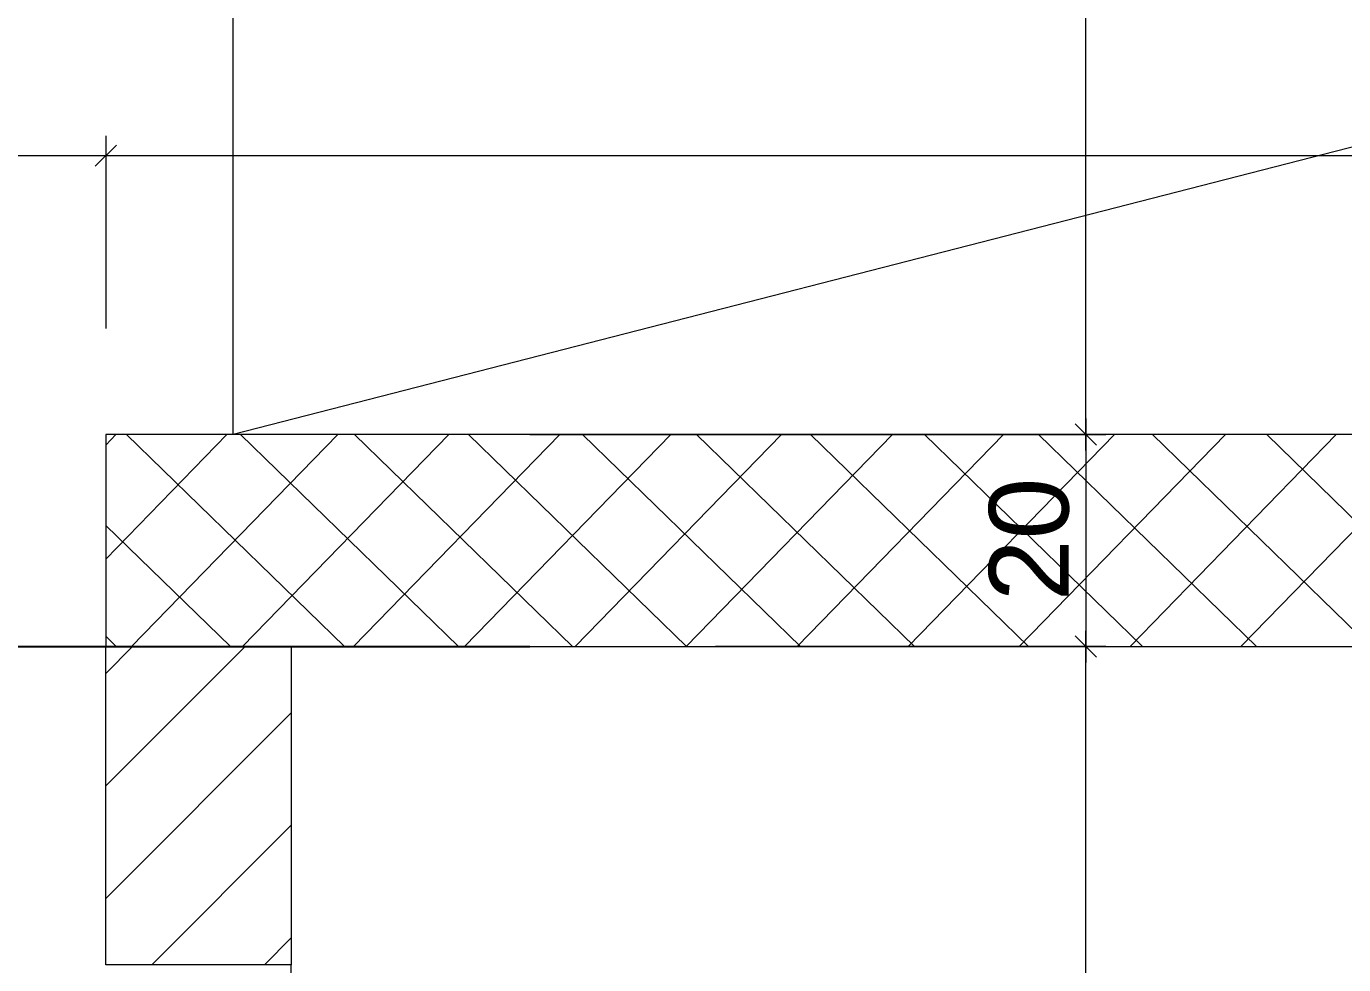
# Model space of a CAD drawing. Extents: x 0 to 1189, y 0 to 841.
# Drawn here: x 164.24 to 189.09, y 592.74 to 610.44 of the extents above; entities that cross this region are included whole.
import ezdxf

# ---------------------------------------------------------------- set-up
doc = ezdxf.new("R2010")
doc.units = 0
doc.layers.get('0').update_dxf_attribs({"lineweight": 35})
for name, color, linetype, lineweight in [('211.5 Stahlbeton Kontur', 7, 'Continuous', 25), ('211.5 Stahlbeton Schraffur', 7, 'Continuous', 25), ('211.6 Mauerwerk Kontur', 7, 'Continuous', 25), ('211.6 Mauerwerk Schraffur', 7, 'Continuous', 25), ('273.0 Innentüren', 7, 'Continuous', 25), ('Bemassung', 7, 'Continuous', 25), ('Hilfskörper', 7, 'Continuous', 25)]:
    doc.layers.add(name, color=color, linetype=linetype, lineweight=lineweight)
doc.layers.add('L_Mass', color=5, linetype='Continuous', lineweight=25, true_color=0x0000ff)
doc.styles.get("Standard").update_dxf_attribs({"font": 'arial.ttf'})

# ---------------------------------------------------------------- blocks, each defined once
blk = doc.blocks.new('Referenz-A0SO6TOG06', base_point=(4.401, 96.704))
at = {"layer": '211.5 Stahlbeton Kontur', "color": 0, "lineweight": 18}
for p, q in [((168.142, 602.741), (165.741, 602.741)), ((165.741, 602.741), (165.741, 598.741)), ((222.641, 602.74), (168.142, 602.741)), ((165.741, 598.741), (169.241, 598.741)), ((169.241, 598.741), (269.941, 598.738))]:
    blk.add_line(p, q, dxfattribs=at)
at = {"layer": '211.5 Stahlbeton Schraffur', "color": 0, "lineweight": 13}
for p, q in [((165.741, 602.543), (165.934, 602.741)), ((165.741, 600.392), (168.027, 602.741)), ((170.242, 598.741), (166.13, 602.741)), ((166.228, 598.741), (170.12, 602.741)), ((172.393, 598.741), (168.281, 602.741)), ((168.32, 598.741), (172.212, 602.741)), ((170.413, 598.741), (174.305, 602.741)), ((174.544, 598.741), (170.432, 602.741)), ((172.506, 598.741), (176.398, 602.741)), ((176.695, 598.741), (172.583, 602.741)), ((174.599, 598.741), (178.491, 602.741)), ((178.846, 598.741), (174.734, 602.741)), ((176.691, 598.741), (180.583, 602.741)), ((180.997, 598.741), (176.885, 602.741)), ((178.784, 598.741), (182.676, 602.741)), ((183.148, 598.741), (179.037, 602.741)), ((180.877, 598.741), (184.769, 602.741)), ((185.299, 598.741), (181.188, 602.741)), ((182.97, 598.741), (186.862, 602.741)), ((187.45, 598.741), (183.339, 602.741)), ((185.063, 598.741), (188.954, 602.741)), ((189.601, 598.741), (185.49, 602.741)), ((187.155, 598.741), (191.047, 602.741)), ((191.752, 598.741), (187.641, 602.741)), ((168.091, 598.741), (165.741, 601.027)), ((165.939, 598.741), (165.741, 598.935))]:
    blk.add_line(p, q, dxfattribs=at)
at = {"layer": '211.6 Mauerwerk Kontur', "color": 0, "lineweight": 18}
for p, q in [((165.741, 598.741), (169.241, 598.741)), ((165.741, 592.741), (165.741, 598.741)), ((169.241, 598.741), (169.241, 592.741)), ((169.241, 592.741), (165.741, 592.741))]:
    blk.add_line(p, q, dxfattribs=at)
at = {"layer": '211.6 Mauerwerk Schraffur', "color": 0, "lineweight": 13}
for p, q in [((165.741, 598.234), (166.248, 598.741)), ((165.741, 596.113), (168.369, 598.741)), ((165.741, 593.991), (169.241, 597.492)), ((166.612, 592.741), (169.241, 595.37)), ((168.734, 592.741), (169.241, 593.249))]:
    blk.add_line(p, q, dxfattribs=at)
at = {"layer": '273.0 Innentüren', "color": 0, "lineweight": 13}
blk.add_line((169.241, 592.201), (169.241, 592.741), dxfattribs=at)
at = {"layer": 'Bemassung', "color": 0, "lineweight": 13}
for p, q in [((184.23, 602.741), (184.23, 630.74)), ((165.741, 608.376), (165.741, 604.741)), ((165.741, 608.376), (165.741, 604.741)), ((165.941, 608.201), (165.541, 607.801)), ((165.541, 607.801), (165.941, 608.201)), ((165.741, 608.001), (137.741, 608.001)), ((165.741, 608.001), (165.441, 608.001)), ((269.941, 608.001), (165.741, 608.001)), ((166.041, 608.001), (165.741, 608.001)), ((184.03, 602.941), (184.43, 602.541)), ((184.43, 602.541), (184.03, 602.941)), ((184.23, 603.041), (184.23, 602.741)), ((184.605, 602.741), (173.741, 602.741)), ((173.741, 602.741), (184.605, 602.741)), ((184.23, 602.441), (184.23, 602.741)), ((184.23, 602.741), (184.23, 598.741)), ((184.43, 598.541), (184.03, 598.941)), ((184.03, 598.941), (184.43, 598.541)), ((184.23, 598.741), (184.23, 599.041)), ((173.741, 598.741), (184.605, 598.741)), ((184.605, 598.741), (177.241, 598.741)), ((184.23, 534.141), (184.23, 598.741)), ((184.23, 598.741), (184.23, 598.441))]:
    blk.add_line(p, q, dxfattribs=at)
at = {"layer": 'Hilfskörper', "color": 0, "lineweight": 13}
for p, q in [((168.143, 602.74), (168.143, 630.741)), ((222.641, 616.739), (168.142, 602.741)), ((222.641, 602.74), (168.143, 602.74))]:
    blk.add_line(p, q, dxfattribs=at)
at = {"layer": 'Bemassung', "color": 0, "linetype": 'Continuous', "lineweight": 13, "ltscale": 0.13, "insert": (182.403, 599.597), "char_height": 1.5, "attachment_point": 1, "rotation": 90}
blk.add_mtext('{\\fArial;20}', dxfattribs=at)
blk = doc.blocks.new('Maß-A0SO6TV006', base_point=(141.629, 455.611))
at = {"color": 0, "linetype": 'ByBlock', "lineweight": -2, "ltscale": 0.25}
blk.add_line((146.712, 598.741), (173.741, 598.741), dxfattribs=at)

msp = doc.modelspace()

# ---------------------------------------------------------------- block references
at = {"color": 8, "lineweight": 25, "ltscale": 0.25, "true_color": 0x808080}
msp.add_blockref('Referenz-A0SO6TOG06', (4.401, 96.704), dxfattribs=at)
at = {"layer": 'L_Mass', "ltscale": 0.25}
msp.add_blockref('Maß-A0SO6TV006', (141.629, 455.611), dxfattribs=at)

doc.saveas('drawing.dxf')
